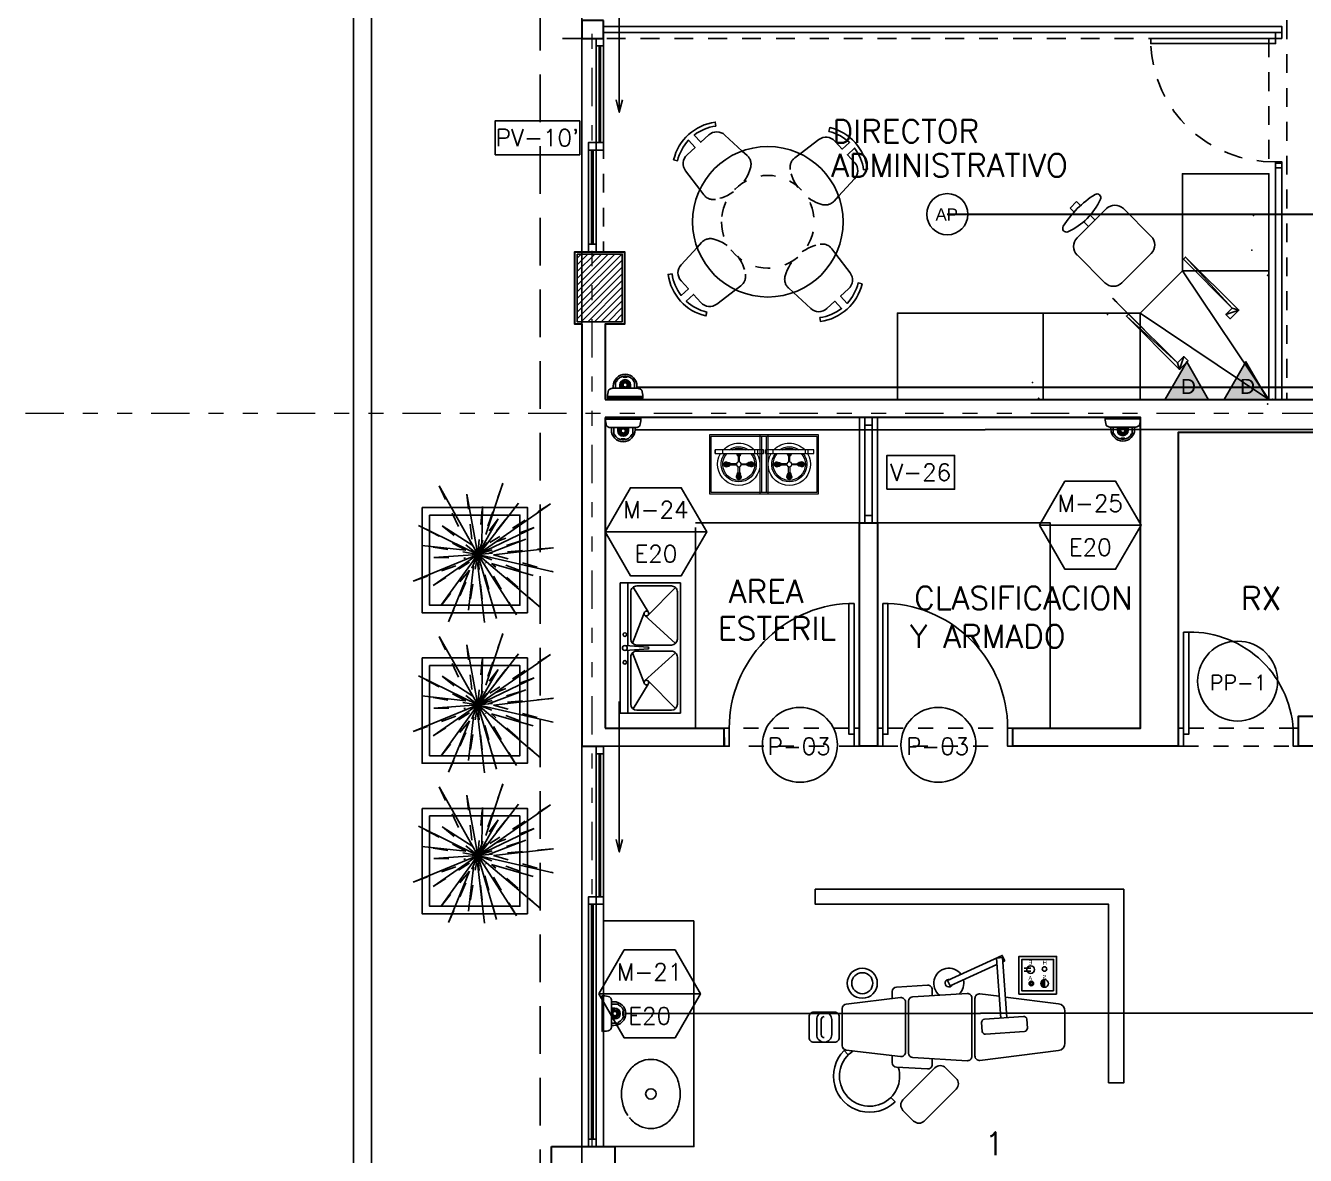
# Model space of a CAD drawing. Header units: millimetres. Extents: x 2056 to 4470, y 1400 to 3101.
# Drawn here: x 2229.98 to 2238.48, y 1523.13 to 1530.64 of the extents above; entities that cross this region are included whole.
import ezdxf
from ezdxf.enums import TextEntityAlignment as Align

# ---------------------------------------------------------------- set-up
doc = ezdxf.new("R2010")
doc.units = ezdxf.units.MM
for name, pattern in [('DASHED', [0.75, 0.5, -0.25]), ('DIVIDE', [31.75, 12.7, -6.35, 0, -6.35, 0, -6.35]), ('DOT', [0.25, 0, -0.25]), ('HIDDEN', [9.525, 6.35, -3.175]), ('HIDDEN2', [0.1875, 0.125, -0.0625])]:
    doc.linetypes.add(name, pattern=pattern)
for name, color, linetype in [('0-PROYECCION', 8, 'HIDDEN2'), ('A-ANNO-DIMS-GRID', 195, 'Continuous'), ('A-ANNO-DOOR', 134, 'Continuous'), ('A-ANNO-FURN', 124, 'Continuous'), ('A-ANNO-GLAZ', 124, 'Continuous'), ('A-ANNO-TEXT', 190, 'Continuous'), ('A-COLS', 6, 'Continuous'), ('A-COLS-HTCH', 8, 'Continuous'), ('A-DOOR', 154, 'Continuous'), ('A-FURN', 252, 'Continuous'), ('A-FURN-FIXD', 8, 'Continuous'), ('A-GLAZ', 5, 'Continuous'), ('A-GRID-COLS', 75, 'DIVIDE'), ('A-HTCH', 35, 'Continuous'), ('A-LDSP-TURF', 75, 'Continuous'), ('A-PROY', 15, 'HIDDEN'), ('A-WALL-SILL', 205, 'Continuous'), ('AreasTrabajo', 90, 'Continuous'), ('Cableado', 134, 'Continuous'), ('Camara', 11, 'Continuous'), ('NODOS', 7, 'Continuous')]:
    doc.layers.add(name, color=color, linetype=linetype)
for name, color, linetype, lineweight in [('A-WALL', 16, 'Continuous', 30), ('MUEBLES', 5, 'Continuous', 20), ('PL MUEBLES', 251, 'Continuous', 13)]:
    doc.layers.add(name, color=color, linetype=linetype, lineweight=lineweight)
doc.styles.add('COTAS', font='romans.shx', dxfattribs={"width": 0.7})
doc.styles.add('NUEVO', font='SIMPLEX')
doc.styles.add('ROMANS', font='romans')
doc.styles.get("Standard").update_dxf_attribs({"font": 'arial.ttf'})
doc.dimstyles.new('DIM75', dxfattribs={"dimtxt": 0.15, "dimasz": 0.075, "dimexe": 0, "dimexo": 0, "dimgap": 0.075, "dimtad": 1, "dimzin": 1, "dimdsep": 46, "dimtxsty": 'COTAS', "dimblk": 'ARCHTICK', "dimcen": 0, "dimse1": 1, "dimse2": 1, "dimclrd": 8, "dimclre": 8, "dimclrt": 54, "dimaunit": 1, "dimazin": 0, "dimtfac": 1, "dimtix": 1, "dimtmove": 1, "dimatfit": 3, "dimldrblk": 'DOT', "dimfxl": 1, "dimtvp": 1.75, "dimtolj": 1, "dimtzin": 4, "dimarcsym": 0})

# ---------------------------------------------------------------- blocks, each defined once
blk = doc.blocks.new('*U99')
at = {"color": 0}
mesh = blk.add_polyface(dxfattribs=at)
corners = [(0.02, 0), (0.02, 0.5), (0, 0.46), (0, 0.46), (0, 0), (0.02, 0), (0.02, 0.5), (-0.06, 0.46), (0, 0.46), (0.02, 0.5), (-0.06, 0.5), (-0.06, 0.46)]
mesh.append_faces([[corners[k] for k in face] for face in [(6, 7, 8)]], dxfattribs={"vtx0": -1, "vtx2": -1, "color": 0})
mesh.append_faces([[corners[k] for k in face] for face in [(0, 1, 2)]], dxfattribs={"vtx1": -1, "vtx2": -1, "color": 0})
mesh.append_faces([[corners[k] for k in face] for face in [(3, 4, 5), (9, 10, 11)]], dxfattribs={"vtx2": -1, "color": 0})
blk = doc.blocks.new('*U96')
at = {"color": 0}
mesh = blk.add_polyface(dxfattribs=at)
corners = [(5.0994, 1.8575, 0.74), (5.6744, 1.8575, 0.74), (5.6744, 2.7125, 0.74), (5.6744, 2.7125, 0.74), (4.8194, 2.1375, 0.74), (5.0994, 1.8575, 0.74), (5.6744, 2.7125, 0.74), (4.8194, 2.7125, 0.74), (4.8194, 2.1375, 0.74)]
mesh.append_faces([[corners[k] for k in face] for face in [(3, 4, 5)]], dxfattribs={"vtx0": -1, "vtx2": -1, "color": 0})
mesh.append_faces([[corners[k] for k in face] for face in [(0, 1, 2), (6, 7, 8)]], dxfattribs={"vtx2": -1, "color": 0})
blk = doc.blocks.new('ptotbj1')
for p, q in [((0.593, -0.2006, -0.17), (0.5365, -0.2571, -0.17)), ((0.5647, -0.2854, -0.17), (0.6072, -0.243, -0.17)), ((0.9466, -0.5541, -0.17), (0.593, -0.2006, -0.17)), ((0.6072, -0.243, -0.17), (0.9324, -0.5683, -0.17)), ((0.5365, -0.2571, -0.17), (0.5647, -0.2854, -0.17)), ((0.2006, -0.593, -0.17), (0.2571, -0.5365, -0.17)), ((0.5541, -0.9466, -0.17), (0.2006, -0.593, -0.17)), ((0.2854, -0.5647, -0.17), (0.243, -0.6072, -0.17)), ((0.2571, -0.5365, -0.17), (0.2854, -0.5647, -0.17)), ((0.243, -0.6072, -0.17), (0.5683, -0.9324, -0.17)), ((0.7761, -0.9768, -0.74), (0.971, -0.7818, -0.74)), ((1.0841, -0.7818, -0.74), (1.2686, -0.9663, -0.74)), ((0.9606, -1.2744, -0.74), (0.7761, -1.0899, -0.74)), ((1.2686, -1.0795, -0.74), (1.0737, -1.2744, -0.74)), ((1.1926, -1.1554, -0.74), (1.2248, -1.1876, -0.74)), ((1.1497, -1.1984, -0.74), (1.1819, -1.2307, -0.74)), ((1.315, -1.2778, -0.74), (1.2891, -1.2519, -0.74)), ((1.2461, -1.2948, -0.74), (1.272, -1.3208, -0.74)), ((1.272, -1.3208, -0.74), (1.315, -1.2778, -0.74))]:
    blk.add_line(p, q)
at = {"extrusion": (0.707107, 0.707107, 0)}
for p, q in [((0.4622, -0.8264, -0.129), (0.6453, -1.0095, -0.129)), ((0.6743, -1.0385, -0.169), (0.4622, -0.8264, -0.169)), ((0.4622, -0.8264, -0.169), (0.4622, -0.8264, -0.129)), ((0.6453, -1.0095, -0.129), (0.6453, -1.0095, -0.13)), ((0.6453, -1.0095, -0.13), (0.6461, -1.0102, -0.13)), ((0.6461, -1.0102, -0.13), (0.6461, -1.0102, -0.129))]:
    blk.add_line(p, q, dxfattribs=at)
at = {"elevation": -0.03}
for points in [[(0, -0.855), (0, 0), (0.855, 0)], [(0, -0.855), (0.575, -0.855), (0.855, -0.575), (0.855, 0)]]:
    blk.add_lwpolyline(points, dxfattribs=at)
for centre, radius, start, end in [((1.0276, -0.8384, -0.74), 0.08, 45, 135), ((0.8327, -1.0333, -0.74), 0.08, 135, 225), ((1.212, -1.0229, -0.74), 0.08, 315, 45), ((1.5092, -1.5131, -0.74), 0.4323, 114.32441, 155.67559), ((0.7994, -0.8033, -0.74), 0.6641, 301.99739, 328.00261), ((1.3415, -1.142, -0.74), 0.025, 328.00261, 114.32441), ((1.0171, -1.2178, -0.74), 0.08, 225, 315), ((1.1381, -1.3453, -0.74), 0.025, 155.67559, 301.99739), ((1.1885, -1.304, -0.74), 0.03, 307.85103, 307.85104)]:
    blk.add_arc(centre, radius, start, end)
at = {"extrusion": (0.707107, 0.707107, 0)}
blk.add_arc((-1.1712, -0.169, -0.2575), 0.04, 90, 180, dxfattribs=at)
at = {"layer": 'MUEBLES'}
for p in [(0.993, -0.113, 0.12), (1.2237, -0.103, -0.03), (0.5658, -1.0713, -0.74), (0.5658, -1.0713, -0.74), (0.5658, -1.0713, -0.74), (0.1144, -1.5713, -0.74)]:
    blk.add_point(p, dxfattribs=at)
at = {"layer": 'NODOS'}
for p in [(0.0025, 0.025, -0.74), (-0.03, -0.0075, -0.74), (0.825, -0.0075, -0.74), (0.0075, -1.53, -0.74)]:
    blk.add_point(p, dxfattribs=at)
at = {"extrusion": (0, 0, -1), "xscale": -1, "zscale": -1, "rotation": 270}
blk.add_blockref('*U96', (-2.7125, -5.6744, 0.74), dxfattribs=at)
at = {"rotation": 45.00000000000005}
blk.add_blockref('*U99', (0.9324, -0.5683, -0.05), dxfattribs=at)
at = {"extrusion": (0, 0, -1), "zscale": -1, "rotation": 314.9999999999999}
blk.add_blockref('*U99', (-0.5683, -0.9324, 0.05), dxfattribs=at)
mesh = blk.add_polymesh((6, 3))
for k, corner in enumerate([(1.5, -0.575, -0.03), (1.5, -0.575, -0.03), (1.5, -0.575, -0.03), (0.855, -0.575), (0.855, -0.575, -0.03), (0.855, -0.575, -0.03), (0.855, 0), (0.855, 0), (0.855, -0.575, -0.03), (1.5, 0, -0.03), (1.5, 0, -0.03), (1.5, -0.575, -0.03), (1.5, 0, -0.03), (1.5, 0, -0.03), (1.5, -0.575, -0.03), (0.855, 0), (0.855, 0), (0.855, -0.575)]):
    mesh.set_mesh_vertex(divmod(k, 3), corner)
mesh = blk.add_polymesh((6, 3))
for k, corner in enumerate([(0.575, -0.855), (0.575, -0.855, -0.03), (0.575, -0.855, -0.03), (0.575, -1.5), (0.575, -1.5, -0.03), (0.575, -1.5, -0.03), (0, -1.5), (0, -1.5, -0.03), (0.575, -1.5, -0.03), (0, -0.855), (0, -0.855, -0.03), (0.575, -0.855, -0.03), (0, -0.855), (0, -0.855), (0.575, -0.855), (0, -1.5), (0, -1.5), (0.575, -1.5)]):
    mesh.set_mesh_vertex(divmod(k, 3), corner)
blk = doc.blocks.new('poceta2')
at = {"ltscale": 2}
for p, q in [((179.8152, 166.6602), (179.4144, 166.6602)), ((179.4144, 166.6602), (179.4144, 165.7944)), ((179.4652, 166.2421), (179.4652, 166.656)), ((179.4853, 166.2874), (179.4853, 166.6001)), ((179.6009, 166.4678), (179.5006, 166.6316)), ((179.7551, 166.6401), (179.5253, 166.6401)), ((179.783, 166.6289), (179.6025, 166.448)), ((179.7952, 166.2874), (179.7952, 166.6001)), ((179.8152, 166.6602), (179.8152, 165.7944)), ((179.4972, 166.2589), (179.5762, 166.4658)), ((179.7826, 166.2582), (179.5778, 166.446)), ((179.6024, 166.2321), (179.448, 166.2433)), ((179.602, 166.2224), (179.448, 166.2113)), ((179.4652, 166.2125), (179.4652, 165.8389)), ((179.4853, 166.1672), (179.4853, 165.8545)), ((179.4972, 166.1957), (179.5762, 165.9888)), ((179.7551, 166.2473), (179.5253, 166.2473)), ((179.7551, 166.2073), (179.5253, 166.2073)), ((179.7826, 166.1964), (179.5778, 166.0085)), ((179.7952, 166.1672), (179.7952, 165.8545)), ((179.783, 165.8257), (179.6025, 166.0066)), ((179.6009, 165.9868), (179.5006, 165.823)), ((179.4652, 165.8389), (179.4652, 165.7944)), ((179.8152, 165.7944), (179.4144, 165.7944)), ((179.7551, 165.8144), (179.5253, 165.8144))]:
    blk.add_line(p, q, dxfattribs=at)
for centre, radius in [((179.5893, 166.4569), 0.0159), ((179.4462, 166.3223), 0.0118), ((179.4462, 166.2273), 0.0162), ((179.4462, 166.1378), 0.0118), ((179.5893, 165.9977), 0.0159)]:
    blk.add_circle(centre, radius, dxfattribs=at)
for centre, radius, start, end in [((179.5253, 166.6001), 0.0401, 90, 180), ((179.7551, 166.6001), 0.0401, 0, 90), ((179.5253, 166.2874), 0.0401, 180, 270), ((179.7551, 166.2874), 0.0401, 270, 0), ((179.5253, 166.1672), 0.0401, 90, 180), ((179.6013, 166.2273), 0.00495, 275.40499, 88.90602), ((179.7551, 166.1672), 0.0401, 0, 90), ((179.5253, 165.8545), 0.0401, 180, 270), ((179.7551, 165.8545), 0.0401, 270, 0)]:
    blk.add_arc(centre, radius, start, end, dxfattribs=at)
blk = doc.blocks.new('odonto-p')
h = blk.add_hatch(color=256)
edge = h.paths.add_edge_path()
edge.add_arc((0.136, -0.2899), 0.0254, 270, 450)
edge.add_line((0.136, -0.2645), (0.136, -0.3153))
for p, q in [((0.2281, -0.3713), (0.2721, -0.3713)), ((0.2281, -0.3926), (0.2721, -0.3926)), ((0.4137, -0.4344), (0.4002, -0.4406))]:
    blk.add_line(p, q)
for points in [[(0.7231, 0.4117, 0.414214), (0.7231, 0.341), (0.7938, 0.2703, 0.414214), (0.8645, 0.2703), (1.0766, 0.4825, 0.414214), (1.0766, 0.5532), (1.0059, 0.6239, 0.414214), (0.9352, 0.6239)], [(1.04, -0.1723), (1.04, 0.1723, 0.397363), (1.0117, 0.2022), (0.6502, 0.2232, 0.431267), (0.6185, 0.1932), (0.6185, -0.1932, 0.431267), (0.6502, -0.2232), (1.0117, -0.2022, 0.397363)], [(1.4535, -0.1531), (1.0935, -0.196, -0.44936), (1.06, -0.1662), (1.06, 0.1662, -0.44936), (1.0935, 0.196), (1.4535, 0.1531, -0.379919), (1.48, 0.1234), (1.48, -0.1234, -0.379919)], [(1.6, 0.1), (1.53, 0.1, 0.414214), (1.5, 0.07), (1.5, -0.07, 0.414214), (1.53, -0.1), (1.6, -0.1, 0.414214), (1.65, -0.05), (1.65, 0.05, 0.414214)], [(1.6, 0.1), (1.67, 0.1, -0.414214), (1.7, 0.07), (1.7, -0.07, -0.414214), (1.67, -0.1), (1.6, -0.1, -0.414214), (1.55, -0.05), (1.55, 0.05, -0.414214)], [(0.5538, -0.0305), (0.5493, 0.0293, 0.414214), (0.5278, 0.0477), (0.2686, 0.0282, 0.414214), (0.2501, 0.0068), (0.2546, -0.0531, 0.414214), (0.2761, -0.0715), (0.5353, -0.052, 0.414214)], [(0.136, -0.3153, 1), (0.136, -0.2645)]]:
    blk.add_lwpolyline(points, format="xyb", close=True)
for points in [[(1.44, 0.1843), (1.4683, 0.1561, 1), (1.1289, 0.4955), (1.1572, 0.4672)], [(1.1478, 0.1895), (1.1478, 0.2361, 0.397363), (1.1196, 0.2661), (0.9133, 0.278, 0.431267), (0.8816, 0.2481), (0.8816, 0.2098)], [(0.4365, -0.2047), (0.5648, -0.2208, 0.451216), (0.5985, -0.191), (0.5985, 0.191, 0.451216), (0.5648, 0.2208), (0.0438, 0.1555, 0.378154), (0, 0.1059), (0, -0.1059, 0.378154), (0.0438, -0.1555), (0.396, -0.1996)], [(1.6, -0.07, 0.414214), (1.62, -0.05), (1.62, 0.05, 0.414214), (1.6, 0.07, 0.414214)], [(1.1478, -0.1895), (1.1478, -0.2361, -0.397363), (1.1196, -0.2661), (0.9133, -0.278, -0.431267), (0.8816, -0.2481), (0.8816, -0.2098)]]:
    blk.add_lwpolyline(points, format="xyb")
for points in [[(0.4256, -0.0602), (0.4557, -0.4591), (0.4158, -0.4621), (0.3858, -0.0632)], [(0.4002, -0.4406), (0.4169, -0.4769), (0.7804, -0.31), (0.7637, -0.2736), (0.4525, -0.4166)]]:
    blk.add_lwpolyline(points)
for points in [[(0.0564, -0.22), (0.3064, -0.22), (0.3064, -0.47), (0.0564, -0.47)], [(0.0764, -0.24), (0.2864, -0.24), (0.2864, -0.45), (0.0764, -0.45)], [(0.2238, -0.2748), (0.2109, -0.2973), (0.2368, -0.2973)]]:
    blk.add_lwpolyline(points, close=True)
for centre, radius in [((1.3471, -0.2918), 0.1), ((1.3471, -0.2918), 0.07), ((0.2238, -0.2898), 0.015), ((0.136, -0.3863), 0.015), ((0.2281, -0.382), 0.0254)]:
    blk.add_circle(centre, radius)
for centre, radius, start, end in [((1.2986, 0.3258), 0.2, 303.264, 197.152), ((0.7721, -0.2918), 0.1, 134.24503, 193.13314), ((0.7721, -0.2918), 0.1, 216.20706, 52.38669), ((0.136, -0.2899), 0.0254, 90, 270), ((0.7721, -0.2918), 0.025, 257.8002, 151.53999)]:
    blk.add_arc(centre, radius, start, end)
at = {"text_generation_flag": 4}
for s, p in [('S', (0.1225, -0.3184)), ('A', (0.2176, -0.3109)), ('H', (0.1203, -0.414)), ('E', (0.2159, -0.4166))]:
    blk.add_text(s, height=0.028, rotation=360, dxfattribs=at).set_placement(p)
blk = doc.blocks.new('autoclave planta')
at = {"layer": 'PL MUEBLES', "ltscale": 2}
for points in [[(-0.0117, -0.1305, 1), (0.0113, -0.1305), (0.0133, -0.1224), (-0.0137, -0.1224)], [(-0.0102, -0.0977), (0.0097, -0.0977, 0.33615)], [(-0.0645, -0.2063, 1), (-0.0645, -0.1833), (-0.0842, -0.1783, 1), (-0.0842, -0.2112)], [(-0.0167, -0.2792, 1), (0.0162, -0.2792), (0.0113, -0.2595, 1), (-0.0117, -0.2595)], [(0.0645, -0.1833, 1), (0.0645, -0.2063), (0.0842, -0.2112, 1), (0.0842, -0.1783)]]:
    blk.add_hatch(color=256, dxfattribs=at).paths.add_polyline_path(points)
for p, q in [((-0.164, -0.1224), (-0.164, -0.0977)), ((-0.1259, -0.1224), (-0.1259, -0.0977)), ((-0.1067, -0.1224), (-0.1067, -0.0977)), ((-0.0137, -0.1224), (-0.0117, -0.1305)), ((0.0133, -0.1224), (0.0113, -0.1305)), ((0.1067, -0.1224), (0.1067, -0.0977)), ((0.1573, -0.1224), (0.1573, -0.0977)), ((-0.0842, -0.1783), (-0.0645, -0.1833)), ((-0.0842, -0.2112), (-0.0645, -0.2063)), ((0.0842, -0.1783), (0.0645, -0.1833)), ((0.0842, -0.2112), (0.0645, -0.2063)), ((-0.0167, -0.2792), (-0.0117, -0.2595)), ((0.0162, -0.2792), (0.0113, -0.2595))]:
    blk.add_line(p, q, dxfattribs=at)
for points in [[(0.195, -0.39), (-0.195, -0.39), (-0.195, 0), (0.195, 0)], [(0.185, -0.38), (-0.185, -0.38), (-0.185, -0.01), (0.185, -0.01)], [(0.1573, -0.1224), (-0.164, -0.1224), (-0.164, -0.0977), (0.1573, -0.0977)]]:
    blk.add_lwpolyline(points, close=True, dxfattribs=at)
for points in [[(-0.0043, -0.1795), (-0.0043, -0.1412)], [(0.0043, -0.1411), (0.0043, -0.1795)], [(-0.0539, -0.1993), (-0.0155, -0.1993)], [(-0.0155, -0.1907), (-0.0538, -0.1907)], [(-0.0043, -0.2105), (-0.0043, -0.2488)], [(0.0043, -0.2489), (0.0043, -0.2105)], [(0.0155, -0.1907), (0.0538, -0.1907)], [(0.0539, -0.1993), (0.0155, -0.1993)]]:
    blk.add_lwpolyline(points, dxfattribs=at)
blk.add_circle((0, -0.195), 0.0161, dxfattribs=at)
for centre, radius, start, end in [((0, -0.195), 0.1407, 43.76497, 136.23503), ((0, -0.195), 0.1167, 56.50051, 123.49949), ((0, -0.195), 0.1407, 148.91887, 31.08113), ((0, -0.195), 0.1167, 141.5103, 38.4897), ((0, -0.195), 0.1067, 137.10184, 42.89816), ((0, -0.195), 0.1067, 65.78821, 114.21179), ((-0.0002, -0.1305), 0.0115, 180, 0), ((-0.0003, -0.1108), 0.0164, 52.83991, 127.16009), ((-0.0842, -0.1947), 0.0164, 61.47628, 297.66994), ((-0.0645, -0.1948), 0.0115, 270, 90), ((-0.0002, -0.2595), 0.0115, 0, 180), ((0.0645, -0.1948), 0.0115, 90, 270), ((0.0842, -0.1947), 0.0164, 242.33006, 118.52372), ((-0.0003, -0.2792), 0.0164, 151.47628, 27.66994)]:
    blk.add_arc(centre, radius, start, end, dxfattribs=at)
blk = doc.blocks.new('PUERTA 90 VIDRIO')
for points in [[(0.035, 0.87), (0.07, 0.87), (0.07, 0.04), (0.035, 0.04), (0.035, 0.87)], [(-0.005, 0.04), (0.035, 0.04), (0.035, 0), (-0.005, 0), (-0.005, 0.04)], [(0.895, 0.04), (0.855, 0.04), (0.855, 0), (0.895, 0), (0.895, 0.04)]]:
    blk.add_lwpolyline(points)
at = {"color": 251, "linetype": 'HIDDEN2'}
blk.add_arc((0.0416, 0.0569), 0.8135, 358.80958, 88.10617, dxfattribs=at)
blk = doc.blocks.new('MESITA')
for points in [[(-0.4903, 0.1773), (-0.6012, 0.2971, -0.389031), (-0.6017, 0.4087), (-0.5508, 0.4647), (-0.6011, 0.5104, 0.129996), (-0.6636, 0.361), (-0.6908, 0.3648, -0.309364), (-0.4294, 0.6526), (-0.4231, 0.6258, 0.129996), (-0.5658, 0.5493), (-0.5155, 0.5036), (-0.4646, 0.5596, -0.389031), (-0.3535, 0.5698), (-0.2236, 0.471)], [(0.1773, 0.4903), (0.2971, 0.6012, -0.389031), (0.4087, 0.6017), (0.4647, 0.5508), (0.5104, 0.6011, 0.129996), (0.361, 0.6636), (0.3648, 0.6908, -0.309364), (0.6526, 0.4294), (0.6258, 0.4231, 0.129996), (0.5493, 0.5658), (0.5036, 0.5155), (0.5596, 0.4646, -0.389031), (0.5698, 0.3535), (0.471, 0.2236)], [(0.4903, -0.1773), (0.6012, -0.2971, -0.389031), (0.6017, -0.4087), (0.5508, -0.4647), (0.6011, -0.5104, 0.129996), (0.6636, -0.361), (0.6908, -0.3648, -0.309364), (0.4294, -0.6526), (0.4231, -0.6258, 0.129996), (0.5658, -0.5493), (0.5155, -0.5036), (0.4646, -0.5596, -0.389031), (0.3535, -0.5698), (0.2236, -0.471)], [(-0.1773, -0.4903), (-0.2971, -0.6012, -0.389031), (-0.4087, -0.6017), (-0.4647, -0.5508), (-0.5104, -0.6011, 0.129996), (-0.361, -0.6636), (-0.3648, -0.6908, -0.309364), (-0.6526, -0.4294), (-0.6258, -0.4231, 0.129996), (-0.5493, -0.5658), (-0.5036, -0.5155), (-0.5596, -0.4646, -0.389031), (-0.5698, -0.3535), (-0.471, -0.2236)]]:
    blk.add_lwpolyline(points, format="xyb")
at = {"color": 251, "linetype": 'HIDDEN2', "ltscale": 0.25}
for points in [[(-0.2236, 0.471), (-0.1864, 0.4427, -0.283804), (-0.1553, 0.3618, -0.282906), (-0.375, 0.1198, -0.283804), (-0.4586, 0.143), (-0.4903, 0.1773)], [(0.471, 0.2236), (0.4427, 0.1864, -0.283804), (0.3618, 0.1553, -0.282906), (0.1198, 0.375, -0.283804), (0.143, 0.4586), (0.1773, 0.4903)], [(-0.471, -0.2236), (-0.4427, -0.1864, -0.283804), (-0.3618, -0.1553, -0.282906), (-0.1198, -0.375, -0.283804), (-0.143, -0.4586), (-0.1773, -0.4903)], [(0.2236, -0.471), (0.1864, -0.4427, -0.283804), (0.1553, -0.3618, -0.282906), (0.375, -0.1198, -0.283804), (0.4586, -0.143), (0.4903, -0.1773)]]:
    blk.add_lwpolyline(points, format="xyb", dxfattribs=at)
blk.add_circle((0, 0), 0.5214)
blk.add_circle((0, 0), 0.3214, dxfattribs=at)
blk = doc.blocks.new('PAPIRO')
at = {"color": 0, "linetype": 'DOT', "ltscale": 0.005}
for p, q in [((-0.1238, 0.1714), (-0.0286, 0.0286)), ((0, 0), (-0.0191, 0.181)), ((0, 0.0381), (0.0381, 0.181)), ((-0.0667, 0.1334), (-0.0299, 0.0414)), ((0, 0), (0.0476, 0.1334)), ((0.1238, 0.1524), (0.0211, 0.0337)), ((0, 0), (-0.1238, 0.0952)), ((0, 0), (-0.0381, 0.1143)), ((0.1429, 0.0952), (0.019, 0.019)), ((0, 0), (-0.1715, 0.0572)), ((-0.0857, 0.0476), (-0.0476, 0.019)), ((0.1524, 0.0476), (0.019, 0.0095)), ((0, 0), (-0.1143, 0.0095)), ((0, 0), (-0.0667, -0.0857)), ((0, 0), (-0.0191, -0.1334)), ((0, 0), (0.1619, 0.019)), ((0, 0), (0.1334, -0.0191)), ((0, 0), (0.1619, -0.0667)), ((-0.1619, -0.0952), (-0.032, -0.0303)), ((-0.1429, -0.0286), (-0.0207, -0.0122)), ((-0.0095, -0.0286), (-0.0667, -0.1429)), ((0.0095, -0.1048), (0.0095, -0.0286)), ((0.0762, -0.1048), (0.019, -0.0191)), ((0.0667, -0.1524), (0.019, -0.0286)), ((0.0381, -0.0191), (0.1238, -0.0857))]:
    blk.add_line(p, q, dxfattribs=at)
at = {"color": 0, "ltscale": 0.005}
for p, q in [((0, 0), (-0.1238, 0.1714)), ((-0.0191, 0.181), (0, 0.0381)), ((0, 0), (0.0381, 0.181)), ((0, 0), (-0.0667, 0.1334)), ((0, 0), (0.1238, 0.1524)), ((0.0476, 0.1334), (0.0211, 0.0337)), ((-0.1238, 0.0952), (-0.0095, 0.0095)), ((-0.0381, 0.1143), (-0.0027, 0.0259)), ((0, 0), (0.1429, 0.0952)), ((-0.1715, 0.0572), (-0.0476, 0.019)), ((0, 0), (-0.0857, 0.0476)), ((0, 0), (0.1524, 0.0476)), ((0, 0), (-0.1619, -0.0952)), ((0, 0), (-0.1429, -0.0286)), ((-0.1143, 0.0095), (-0.0286, 0.0095)), ((0, 0), (-0.0667, -0.1429)), ((0, 0), (0.1238, -0.0857)), ((0, 0), (0.0762, -0.1048)), ((0, 0), (0.0095, -0.1048)), ((0, 0), (0.0667, -0.1524)), ((0.1619, 0.019), (0.019, 0)), ((-0.0667, -0.0857), (-0.0207, -0.0122)), ((-0.0191, -0.1334), (-0.0095, -0.0286)), ((0.1334, -0.0191), (0.0286, -0.0095)), ((0.1619, -0.0667), (0.0381, -0.0191))]:
    blk.add_line(p, q, dxfattribs=at)
blk = doc.blocks.new('_ArchTick')
at = {"color": 0, "linetype": 'ByBlock', "const_width": 0.15}
blk.add_lwpolyline([(-0.5, -0.5), (0.5, 0.5)], dxfattribs=at)
blk = doc.blocks.new('PUERTA MAD 0.90')
at = {"color": 251, "linetype": 'DASHED', "ltscale": 0.2}
for p, q in [((989051.7013, 1733128.591), (989052.4963, 1733128.591)), ((989051.6663, 1733128.471), (989052.3963, 1733128.471))]:
    blk.add_line(p, q, dxfattribs=at)
for points in [[(989051.6663, 1733129.4202), (989051.7013, 1733129.4202), (989051.7013, 1733128.551), (989051.6663, 1733128.551), (989051.6663, 1733129.4202)], [(989051.6313, 1733128.591), (989051.6663, 1733128.591), (989051.6663, 1733128.471), (989051.6313, 1733128.471), (989051.6313, 1733128.591)], [(989052.5313, 1733128.591), (989052.4963, 1733128.591), (989052.4963, 1733128.471), (989052.5313, 1733128.471), (989052.5313, 1733128.591)]]:
    blk.add_lwpolyline(points)
blk.add_arc((989051.6663, 1733128.591), 0.83, 359.9861, 87.5832)
blk = doc.blocks.new('N-PUE')
blk.add_circle((0, 0), 0.00332)
at = {"style": 'NUEVO'}
blk.add_attdef('PUE', text='', height=0.0015, dxfattribs=at).set_placement((-0.00006, -0.00013), align=Align.MIDDLE)
blk = doc.blocks.new('PUERTA80 CM-PL')
at = {"color": 251, "linetype": 'DASHED', "ltscale": 0.2}
for p, q in [((-0.035, -0.015), (-0.765, -0.015)), ((-0.07, -0.135), (-0.765, -0.135))]:
    blk.add_line(p, q, dxfattribs=at)
for points in [[(-0.8, -0.135), (-0.765, -0.135), (-0.765, -0.015), (-0.8, -0.015), (-0.8, -0.135)], [(0, -0.135), (-0.035, -0.135), (-0.035, -0.015), (0, -0.015), (0, -0.135)], [(-0.035, -0.7742), (-0.07, -0.7742), (-0.07, -0.095), (-0.035, -0.095), (-0.035, -0.7742)]]:
    blk.add_lwpolyline(points)
blk.add_arc((-0.0787, -0.0879), 0.6863, 180.5944, 270.72654)
blk = doc.blocks.new('#MUEBLE-#PLANO')
blk.add_line((-0.0045, 0), (0.0045, 0))
at = {"color": 8}
blk.add_lwpolyline([(-0.0045, 0), (-0.00225, -0.0039), (0.00225, -0.0039), (0.0045, 0), (0.00225, 0.0039), (-0.00225, 0.0039)], close=True, dxfattribs=at)
at = {"style": 'NUEVO', "flags": 4}
for tag, p in [('M', (0, 0.00195)), ('PLANO', (0, -0.00195))]:
    blk.add_attdef(tag, text='', height=0.0015, dxfattribs=at).set_placement(p, align=Align.MIDDLE)
blk = doc.blocks.new('V')
blk.add_lwpolyline([(-0.003, -0.003), (-0.003, 0), (0.003, 0), (0.003, -0.003)], close=True)
at = {"style": 'NUEVO', "flags": 4}
blk.add_attdef('VEN', text='', height=0.0015, dxfattribs=at).set_placement((0, -0.0015), align=Align.MIDDLE)
blk = doc.blocks.new('P-V')
blk.add_lwpolyline([(-0.00375, -0.003), (-0.00375, 0), (0.00375, 0), (0.00375, -0.003)], close=True)
at = {"style": 'NUEVO', "flags": 4}
blk.add_attdef('PV', text='', height=0.0015, dxfattribs=at).set_placement((0, -0.0015), align=Align.MIDDLE_CENTER)
blk = doc.blocks.new('EJES 3P')
at = {"layer": 'A-COLS-HTCH'}
h = blk.add_hatch(dxfattribs=at)
h.set_pattern_fill('ANSI31', color=256, scale=0.01, style=0)
h.set_pattern_definition([(45, (-989048.351113, -1733131.234245), (-0.02245064030267, 0.02245064030267), [])])
h.paths.add_polyline_path([(-0.1, 14.8821), (0.2, 14.8821), (0.2, 14.4321), (-0.1, 14.4321)])
at = {"layer": 'A-COLS'}
blk.add_lwpolyline([(-0.1, 14.8821), (0.2, 14.8821), (0.2, 14.4321), (-0.1, 14.4321)], close=True, dxfattribs=at)
at = {"layer": 'A-GRID-COLS', "lineweight": 9, "ltscale": 0.02}
blk.add_line((0, 0), (0, 37.0562), dxfattribs=at)
blk.add_lwpolyline([(-3.765, 13.8256), (21.4328, 13.8256)], dxfattribs=at)
blk = doc.blocks.new('Toma Doble')
at = {"layer": 'AreasTrabajo'}
h = blk.add_hatch(color=256, dxfattribs=at)
h.dxf.hatch_style = 1
h.paths.add_polyline_path([(0, 0.1677), (-0.1453, -0.0839), (0.1453, -0.0839)])
blk.add_lwpolyline([(0.1453, -0.0839), (0, 0.1677), (-0.1453, -0.0839)], close=True, dxfattribs=at)
at = {"layer": 'AreasTrabajo', "color": 7, "true_color": 0xffffff, "insert": (-0.0399, 0.0536), "char_height": 0.1, "attachment_point": 1}
blk.add_mtext_dynamic_manual_height_columns('D', width=0.2, gutter_width=12.5, heights=[0], dxfattribs=at)
blk = doc.blocks.new('AP')
at = {"layer": 'AreasTrabajo'}
blk.add_circle((0, 0), 0.1366, dxfattribs=at)
at = {"layer": 'AreasTrabajo', "insert": (-0.0782, 0.0381, 0.2289), "char_height": 0.08, "attachment_point": 1}
blk.add_mtext_dynamic_manual_height_columns('AP', width=0.146733, gutter_width=12.5, heights=[0], dxfattribs=at)
blk = doc.blocks.new('Camara-B')
at = {"layer": 'Camara'}
for points in [[(-0.0297, 0.0145), (-0.0298, 0.016), (0.0293, 0.016), (0.0292, 0.0145)], [(0.0292, 0.0145), (0.0292, 0.0143), (-0.0297, 0.0143), (-0.0297, 0.0145)]]:
    blk.add_lwpolyline(points, close=True, dxfattribs=at)
for points in [[(-0.0297, 0.0139, 0.072126), (-0.0279, 0.0033, 0.171597), (-0.0271, 0.0023, 0.084432), (-0.022, 0.0001, 0.060784), (-0.0216, 0), (0.021, 0, 0.060784), (0.0215, 0.0001, 0.084432), (0.0266, 0.0023, 0.171597), (0.0274, 0.0033, 0.072126), (0.0292, 0.0139)], [(-0.0199, 0), (-0.0199, -0.0037, 1), (0.0194, -0.0037), (0.0194, 0)], [(-0.015, -0.011, 0.641525), (0.0145, -0.011), (0.0155, -0.0107), (0.0155, 0), (0.0087, 0), (0.0087, -0.0054, -1), (-0.0092, -0.0054), (-0.0092, 0), (-0.016, 0), (-0.016, -0.0107)], [(-0.0067, 0), (-0.0067, -0.0054, 1), (0.0062, -0.0054), (0.0062, 0), (0.0058, 0), (0.0058, -0.0054, -1), (-0.0063, -0.0054), (-0.0063, 0)], [(0.0029, -0.0006), (0.0029, -0.0008, -0.541232), (0.0027, -0.0009, 0.302819), (-0.0033, -0.0009, -0.541232), (-0.0034, -0.0008), (-0.0034, -0.0006, 3.288548)], [(0.0027, -0.0189, 1), (0.0027, -0.0184), (-0.0032, -0.0184, 1), (-0.0032, -0.0189)], [(0.0021, -0.0194, 1), (0.0021, -0.019), (-0.0026, -0.019, 1), (-0.0026, -0.0194)], [(0.0015, -0.02, 1), (0.0015, -0.0195), (-0.002, -0.0195, 1), (-0.002, -0.02)]]:
    blk.add_lwpolyline(points, format="xyb", close=True, dxfattribs=at)
blk.add_circle((-0.0003, -0.0055), 0.00358, dxfattribs=at)

msp = doc.modelspace()

# ---------------------------------------------------------------- linework, layer by layer
at = {"layer": '0-PROYECCION'}
for points, elevation in [([(2238.3618, 1530.6701), (2238.3617, 1528.1501)], 0.2347), ([(2233.6771, 1528.2569), (2233.6771, 1530.548)], 0.2289), ([(2238.2417, 1530.5501), (2233.8208, 1530.5501)], 0.03), ([(2233.8208, 1530.5501), (2233.8208, 1529.1316)], 0.2289), ([(2238.2417, 1530.5501), (2238.2417, 1528.1501)], 0.2347)]:
    msp.add_lwpolyline(points, dxfattribs=dict(at, elevation=elevation))
at = {"layer": 'A-ANNO-GLAZ'}
msp.add_line((2233.6771, 1530.5501, 0.03), (2233.547, 1530.5501, 0.03), dxfattribs=at)
at = {"layer": 'A-ANNO-GLAZ', "ltscale": 1.5}
for points, elevation in [([(2233.8207, 1530.6293), (2238.3267, 1530.6301), (2238.3267, 1530.5901), (2233.8207, 1530.5893)], 0.03), ([(2233.7708, 1530.5001), (2233.7708, 1530.5501), (2233.8208, 1530.5501), (2233.8208, 1530.5001)], 0.03), ([(2233.7707, 1530.5001), (2233.7708, 1529.8584), (2233.8208, 1529.8584), (2233.8207, 1530.5001)], 0.03), ([(2233.7208, 1529.8084), (2233.7208, 1529.8584), (2233.7708, 1529.8584), (2233.7708, 1529.8084)], 0.2289), ([(2233.7708, 1529.8084), (2233.7708, 1529.8584), (2233.8208, 1529.8584), (2233.8208, 1529.8084)], 0.2289), ([(2233.7207, 1529.8084), (2233.7208, 1529.1816), (2233.7708, 1529.1816), (2233.7707, 1529.8084)], 0.03), ([(2238.2867, 1529.7201), (2238.3267, 1529.7201), (2238.3267, 1528.1501), (2238.2867, 1528.1501)], 0.1174), ([(2233.7208, 1529.1316), (2233.7208, 1529.1816), (2233.7708, 1529.1816), (2233.7708, 1529.1316)], 0.2289), ([(2233.7709, 1525.7958), (2233.7709, 1525.8458), (2233.8209, 1525.8458), (2233.8209, 1525.7958)], 0.2289), ([(2233.7709, 1525.7958), (2233.8209, 1525.7958), (2233.8209, 1524.8458), (2233.7709, 1524.8458)], 0.2289), ([(2233.7209, 1524.7958), (2233.7209, 1524.8458), (2233.7709, 1524.8458), (2233.7709, 1524.7958)], 0.2289), ([(2233.7709, 1524.7958), (2233.7709, 1524.8458), (2233.8209, 1524.8458), (2233.8209, 1524.7958)], 0.2289), ([(2233.7209, 1524.7958), (2233.7209, 1523.2359), (2233.7709, 1523.2359), (2233.7709, 1524.7958)], 0.2289)]:
    msp.add_lwpolyline(points, close=True, dxfattribs=dict(at, elevation=elevation))
for points, elevation in [([(2233.7907, 1530.5001), (2233.7907, 1529.8584), (2233.8007, 1529.8584), (2233.8007, 1530.5001), (2233.7907, 1530.5001)], 0.03), ([(2233.7407, 1529.8084), (2233.7407, 1529.1816), (2233.7507, 1529.1816), (2233.7507, 1529.8084), (2233.7407, 1529.8084)], 0.03), ([(2233.7909, 1525.7958), (2233.7909, 1524.8458), (2233.8009, 1524.8458), (2233.8009, 1525.7958), (2233.7909, 1525.7958)], 0.2289), ([(2233.7408, 1524.7958), (2233.7408, 1523.2359), (2233.7508, 1523.2359), (2233.7508, 1524.7958), (2233.7408, 1524.7958)], 0.2289)]:
    msp.add_lwpolyline(points, dxfattribs=dict(at, elevation=elevation))
at = {"layer": 'A-ANNO-GLAZ', "elevation": 0}
msp.add_lwpolyline([(2237.1769, 1523.6094), (2237.1769, 1523.6094), (2237.1769, 1524.7959), (2235.2269, 1524.7959), (2235.2269, 1524.8959), (2237.2769, 1524.8959), (2237.2769, 1523.6094), (2237.1769, 1523.6094)], dxfattribs=at)
at = {"layer": 'A-ANNO-GLAZ', "elevation": 0.4449}
msp.add_lwpolyline([(2233.7209, 1523.2359), (2233.7209, 1523.1859), (2233.7709, 1523.1859), (2233.7709, 1523.2359)], close=True, dxfattribs=at)
at = {"layer": 'A-FURN'}
for p, q in [((2235.5207, 1527.3301, 0.013), (2234.4309, 1527.3301, 0.2289)), ((2234.4309, 1525.9659, 0.2289), (2234.4309, 1527.3009, 0.43))]:
    msp.add_line(p, q, dxfattribs=at)
at = {"layer": 'A-FURN', "elevation": 0.013}
msp.add_lwpolyline([(2236.7417, 1528.7251), (2236.7417, 1528.1501), (2235.7732, 1528.1501), (2235.7732, 1528.7251)], close=True, dxfattribs=at)
for points in [[(2235.6408, 1528.0301), (2237.3889, 1528.0301), (2237.3889, 1525.9659), (2236.7889, 1525.9659), (2236.7889, 1527.3301), (2235.6408, 1527.3301), (2235.6408, 1528.0301)], [(2234.4209, 1524.6856), (2234.4209, 1523.1856), (2233.8209, 1523.1856), (2233.8209, 1524.6856), (2234.4209, 1524.6856)]]:
    msp.add_lwpolyline(points, dxfattribs=at)
at = {"layer": 'A-FURN'}
for points in [[(2232.6145, 1527.4328), (2233.3145, 1527.4328), (2233.3145, 1526.7328), (2232.6145, 1526.7328)], [(2232.6645, 1527.3828), (2233.2645, 1527.3828), (2233.2645, 1526.7828), (2232.6645, 1526.7828)], [(2232.6145, 1526.4328), (2233.3145, 1526.4328), (2233.3145, 1525.7328), (2232.6145, 1525.7328)], [(2232.6645, 1526.3828), (2233.2645, 1526.3828), (2233.2645, 1525.7828), (2232.6645, 1525.7828)], [(2232.6145, 1525.4328), (2233.3145, 1525.4328), (2233.3145, 1524.7328), (2232.6145, 1524.7328)], [(2232.6645, 1525.3828), (2233.2645, 1525.3828), (2233.2645, 1524.7828), (2232.6645, 1524.7828)]]:
    msp.add_lwpolyline(points, close=True, dxfattribs=at)
at = {"layer": 'A-FURN', "elevation": 0.0125}
msp.add_lwpolyline([(2233.9925, 1523.3787, 0.008036), (2233.9972, 1523.3729, 0.103647), (2234.0621, 1523.3224, 0.114105), (2234.1351, 1523.3056, 0.114105), (2234.2081, 1523.3224, 0.103647), (2234.273, 1523.3729, 0.091631), (2234.3148, 1523.4459, 0.084633), (2234.3301, 1523.5356, 0.084633), (2234.3148, 1523.6252, 0.091631), (2234.273, 1523.6982, 0.103647), (2234.2081, 1523.7487, 0.114105), (2234.1351, 1523.7656, 0.114105), (2234.0621, 1523.7487, 0.103647), (2233.9972, 1523.6982, 0.091631), (2233.9554, 1523.6252, 0.084633), (2233.9401, 1523.5356, 0.084633), (2233.9554, 1523.4459, 0.0664), (2233.9831, 1523.3914, 0.0664)], format="xyb", dxfattribs=at)
at = {"layer": 'A-FURN'}
msp.add_circle((2234.1351, 1523.5356, 0.0125), 0.0347, dxfattribs=at)
at = {"layer": 'A-GLAZ'}
for p, q in [((2235.5207, 1527.3301, 0.013), (2235.5208, 1528.0301, 0.013)), ((2235.6408, 1527.3301, 0.013), (2235.6408, 1528.0301, 0.0129)), ((2235.6408, 1527.3791, 0.013), (2235.6408, 1528.0001, 0.013))]:
    msp.add_line(p, q, dxfattribs=at)
at = {"layer": 'A-GLAZ', "elevation": 0.013}
for points in [[(2235.5558, 1528.0301), (2235.5558, 1527.9801), (2235.6058, 1527.9801), (2235.6058, 1528.0301), (2235.5558, 1528.0301)], [(2235.5558, 1527.9801), (2235.5558, 1527.3301), (2235.6058, 1527.3301), (2235.6058, 1527.9801), (2235.5558, 1527.9801)], [(2235.5558, 1527.3801), (2235.5558, 1527.3301), (2235.6058, 1527.3301), (2235.6058, 1527.3801), (2235.5558, 1527.3801)]]:
    msp.add_lwpolyline(points, dxfattribs=at)
at = {"layer": 'A-HTCH', "elevation": 0.2289}
msp.add_lwpolyline([(2233.6771, 1530.5385), (2233.6771, 1543.1693), (2232.2798, 1543.1693), (2232.2798, 1516.5102), (2237.9921, 1516.5102), (2237.9921, 1517.3902), (2234.0904, 1517.3902), (2234.0904, 1516.8902), (2233.4004, 1516.8902), (2233.4004, 1518.1799), (2233.6771, 1518.1799), (2233.6771, 1530.5385)], dxfattribs=at)
at = {"layer": 'A-PROY', "ltscale": 0.05}
msp.add_lwpolyline([(2233.4004, 1543.1693), (2233.4004, 1517.3902), (2233.4004, 1516.8902), (2252.8099, 1516.8902)], dxfattribs=at)
at = {"layer": 'A-WALL'}
for points, elevation in [([(2233.8207, 1530.6698), (2233.6771, 1530.6698), (2233.6771, 1530.5501), (2233.8208, 1530.5501)], 0.03), ([(2235.5208, 1527.3301), (2235.6408, 1527.3301), (2235.6408, 1525.8459), (2235.5208, 1525.8459)], 0.013), ([(2233.8209, 1525.8459), (2233.8209, 1525.8459), (2233.8209, 1525.8459)], 0.2289), ([(2233.4754, 1523.1856), (2233.8954, 1523.1856), (2233.8954, 1522.5149), (2233.4754, 1522.5149)], 0.2289)]:
    msp.add_lwpolyline(points, close=True, dxfattribs=dict(at, elevation=elevation))
for points, elevation in [([(2233.6771, 1528.6516), (2233.6304, 1528.6516), (2233.6304, 1529.1316), (2233.6454, 1529.1316), (2233.9604, 1529.1316), (2233.9604, 1529.1316), (2233.9604, 1528.6516), (2233.9454, 1528.6516), (2233.8308, 1528.6516), (2233.8308, 1528.1501)], 0.2289), ([(2233.6771, 1528.6516), (2233.6771, 1528.6516), (2233.6771, 1525.8455), (2233.6771, 1525.8455)], 0.013), ([(2233.8308, 1528.1501), (2244.6845, 1528.1501), (2244.6845, 1528.0001), (2243.7638, 1528.0001), (2243.7638, 1524.9198), (2244.6957, 1524.9198), (2244.6957, 1524.7698), (2243.6138, 1524.7698), (2243.6138, 1528.0301), (2239.2469, 1528.0301), (2239.2469, 1525.8459), (2239.2469, 1525.8459), (2239.2469, 1522.1202), (2239.1269, 1522.1202)], 0.013), ([(2238.9969, 1526.0459), (2238.9969, 1527.9301), (2237.6389, 1527.9301), (2237.6389, 1525.8459), (2236.5408, 1525.8459), (2236.5408, 1525.9659), (2237.3889, 1525.9659), (2237.3889, 1528.0301), (2233.8308, 1528.0301)], 0.013), ([(2233.8308, 1528.0301), (2233.8309, 1525.9659)], 0.2289), ([(2239.1269, 1522.2402), (2239.1269, 1525.8459), (2238.4389, 1525.8459), (2238.4389, 1526.0459), (2238.9969, 1526.0459)], 0.013), ([(2233.8309, 1525.9659), (2234.6208, 1525.9659), (2234.6212, 1525.8458), (2233.6771, 1525.8455)], 0.013)]:
    msp.add_lwpolyline(points, dxfattribs=dict(at, elevation=elevation))
at = {"layer": 'A-WALL-SILL'}
for points, elevation in [([(2238.1121, 1517.3902), (2238.1121, 1516.3902), (2232.1598, 1516.3902), (2232.1598, 1543.1693)], 0.2289), ([(2237.9921, 1517.3902), (2237.9921, 1516.5102), (2232.2798, 1516.5102), (2232.2798, 1543.1693)], 0.2289), ([(2233.8209, 1523.1856), (2233.8209, 1525.8455), (2233.6771, 1525.8455), (2233.6771, 1523.1856)], 0.013)]:
    msp.add_lwpolyline(points, dxfattribs=dict(at, elevation=elevation))
at = {"layer": 'Cableado', "lineweight": 30}
for p, q in [((2236.1049, 1529.3818), (2240.6939, 1529.3818)), ((2234.043, 1528.2323), (2240.6951, 1528.234)), ((2234.03, 1527.9487), (2240.6935, 1527.9553)), ((2233.968, 1524.0696), (2240.6973, 1524.0764))]:
    msp.add_line(p, q, dxfattribs=at)

# ---------------------------------------------------------------- block references
at = {"layer": 'A-ANNO-DIMS-GRID'}
msp.add_blockref('EJES 3P', (2233.7454, 1514.2345), dxfattribs=at)
at = {"layer": 'A-ANNO-DOOR'}
ref = msp.add_blockref('N-PUE', (2238.0337, 1526.2791, 0.013), dxfattribs=dict(at, xscale=-80, yscale=80, zscale=80))
ref.add_attrib('PUE', 'PP-1', dxfattribs={"layer": '0', "color": 0, "height": 0.1, "style": 'NUEVO'}).set_placement((2238.0389, 1526.2687, 0.013), align=Align.MIDDLE)
ref = msp.add_blockref('N-PUE', (2235.1256, 1525.8555, 0.013), dxfattribs=dict(at, xscale=75, yscale=75, zscale=75))
ref.add_attrib('PUE', 'P-03', dxfattribs={"layer": '0', "color": 0, "height": 0.1125, "style": 'NUEVO'}).set_placement((2235.1208, 1525.8458, 0.013), align=Align.MIDDLE)
ref = msp.add_blockref('N-PUE', (2236.0456, 1525.8555, 0.013), dxfattribs=dict(at, xscale=75, yscale=75, zscale=75))
ref.add_attrib('PUE', 'P-03', dxfattribs={"layer": '0', "color": 0, "height": 0.1125, "style": 'NUEVO'}).set_placement((2236.0408, 1525.8458, 0.013), align=Align.MIDDLE)
at = {"layer": 'A-ANNO-FURN', "xscale": 75, "yscale": 75, "zscale": 75}
for p, values in [((2234.1684, 1527.2714), {'M': 'M-24', 'PLANO': 'E20'}), ((2237.0547, 1527.3146), {'M': 'M-25', 'PLANO': 'E20'}), ((2234.1271, 1524.2003, 0.2289), {'M': 'M-21', 'PLANO': 'E20'})]:
    msp.add_blockref('#MUEBLE-#PLANO', p, dxfattribs=at).add_auto_attribs(values)
at = {"layer": 'A-ANNO-GLAZ', "ltscale": 1.5, "xscale": -1, "rotation": 90}
msp.add_blockref('PUERTA 90 VIDRIO', (2238.3267, 1530.5851, 0.03), dxfattribs=at)
at = {"layer": 'A-ANNO-GLAZ', "xscale": 75, "yscale": 75, "zscale": 75}
msp.add_blockref('P-V', (2233.3817, 1530.0022), dxfattribs=at).add_auto_attribs({'PV': "PV-10'"})
at = {"layer": 'A-ANNO-GLAZ'}
ref = msp.add_blockref('V', (2235.9281, 1527.7791), dxfattribs=dict(at, xscale=75, yscale=75, zscale=75))
ref.add_attrib('VEN', 'V-26', dxfattribs={"layer": '0', "color": 0, "height": 0.1125, "style": 'NUEVO', "flags": 4}).set_placement((2235.9281, 1527.6666), align=Align.MIDDLE)
at = {"layer": 'A-DOOR', "xscale": -1}
msp.add_blockref('PUERTA MAD 0.90', (991287.1521, -1731602.6252, 0.013), dxfattribs=at)
at = {"layer": 'A-DOOR'}
msp.add_blockref('PUERTA MAD 0.90', (-986815.9906, -1731602.6252, 0.013), dxfattribs=at)
at = {"layer": 'A-DOOR', "rotation": 180}
msp.add_blockref('PUERTA80 CM-PL', (2237.6389, 1525.8309, 0.013), dxfattribs=at)
at = {"layer": 'A-FURN', "xscale": -0.9590156225021929, "yscale": 0.9590156225021929, "zscale": 0.9590156223912388, "rotation": 270}
msp.add_blockref('MESITA', (2234.9124, 1529.3313), dxfattribs=at)
at = {"layer": 'A-FURN', "xscale": -1, "rotation": 270}
msp.add_blockref('ptotbj1', (2238.2417, 1528.1501, 0.2347), dxfattribs=at)
at = {"layer": 'A-FURN', "rotation": 180}
msp.add_blockref('odonto-p', (2236.8869, 1523.9798, 0.59), dxfattribs=at)
at = {"layer": 'A-FURN-FIXD', "xscale": -1}
for p in [(2234.7193, 1527.9146), (2235.0549, 1527.9146)]:
    msp.add_blockref('autoclave planta', p, dxfattribs=at)
at = {"layer": 'A-FURN-FIXD', "xscale": -1, "rotation": 180.0000000266804}
msp.add_blockref('poceta2', (2054.5161, 1692.7261, 0.013), dxfattribs=at)
at = {"layer": 'A-LDSP-TURF', "xscale": 2.783526462490295, "yscale": 2.783526462735608, "zscale": 1.670115877575354, "rotation": 268.9411104193257}
for p in [(2232.9843, 1527.1211), (2232.9843, 1526.1211), (2232.9843, 1525.1211)]:
    msp.add_blockref('PAPIRO', p, dxfattribs=at)
at = {"layer": 'AreasTrabajo'}
for name, p in [('AP', (2236.1049, 1529.3818)), ('Toma Doble', (2238.0891, 1528.234))]:
    msp.add_blockref(name, p, dxfattribs=at)
at = {"layer": 'Cableado', "lineweight": 30}
msp.add_blockref('Toma Doble', (2237.6961, 1528.2332), dxfattribs=at)
at = {"layer": 'Camara', "yscale": 4, "zscale": 4}
for p, xscale, rotation in [((2233.9632, 1528.2249), 4, 180), ((2233.9502, 1527.9634), -4, 3.127530234792175e-07), ((2237.2698, 1527.9672), -4, 3.127530234792175e-07), ((2233.8745, 1524.0707), 4, 89.99999969013)]:
    msp.add_blockref('Camara-B', p, dxfattribs=dict(at, xscale=xscale, rotation=rotation))

# ---------------------------------------------------------------- texts
at = {"layer": 'A-ANNO-TEXT', "style": 'ROMANS'}
for s, height, p in [('DIRECTOR', 0.15271, (2235.3422, 1529.857, 2.4372)), ('ADMINISTRATIVO', 0.15271, (2235.334, 1529.63, 2.4372)), ('1', 0.1527, (2236.353, 1523.1296, 1.1951))]:
    msp.add_text(s, height=height, dxfattribs=at).set_placement(p)
for s, p in [('AREA', (2234.9014, 1526.8747, 0.1392)), ('CLASIFICACION', (2236.6117, 1526.8317)), ('RX', (2238.1902, 1526.829)), ('ESTERIL', (2234.9735, 1526.6289, 0.1392)), ('Y ARMADO', (2236.3729, 1526.5768))]:
    msp.add_text(s, height=0.15271, dxfattribs=at).set_placement(p, align=Align.MIDDLE)

# ---------------------------------------------------------------- leaders
at = {"layer": 'A-ANNO-TEXT'}
for points in [[(2233.925, 1530.0594), (2233.925, 1530.3898), (2233.925, 1530.3485)], [(2233.925, 1525.1435), (2233.925, 1525.4739), (2233.925, 1525.4326)]]:
    msp.add_leader(points, dimstyle='DIM75', override={"dimasz": 0.082, "dimgap": 0.075, "dimtad": 0, "dimclrd": 256, "dimldrblk": 'Open30'}, dxfattribs=at)

doc.saveas('drawing.dxf')
